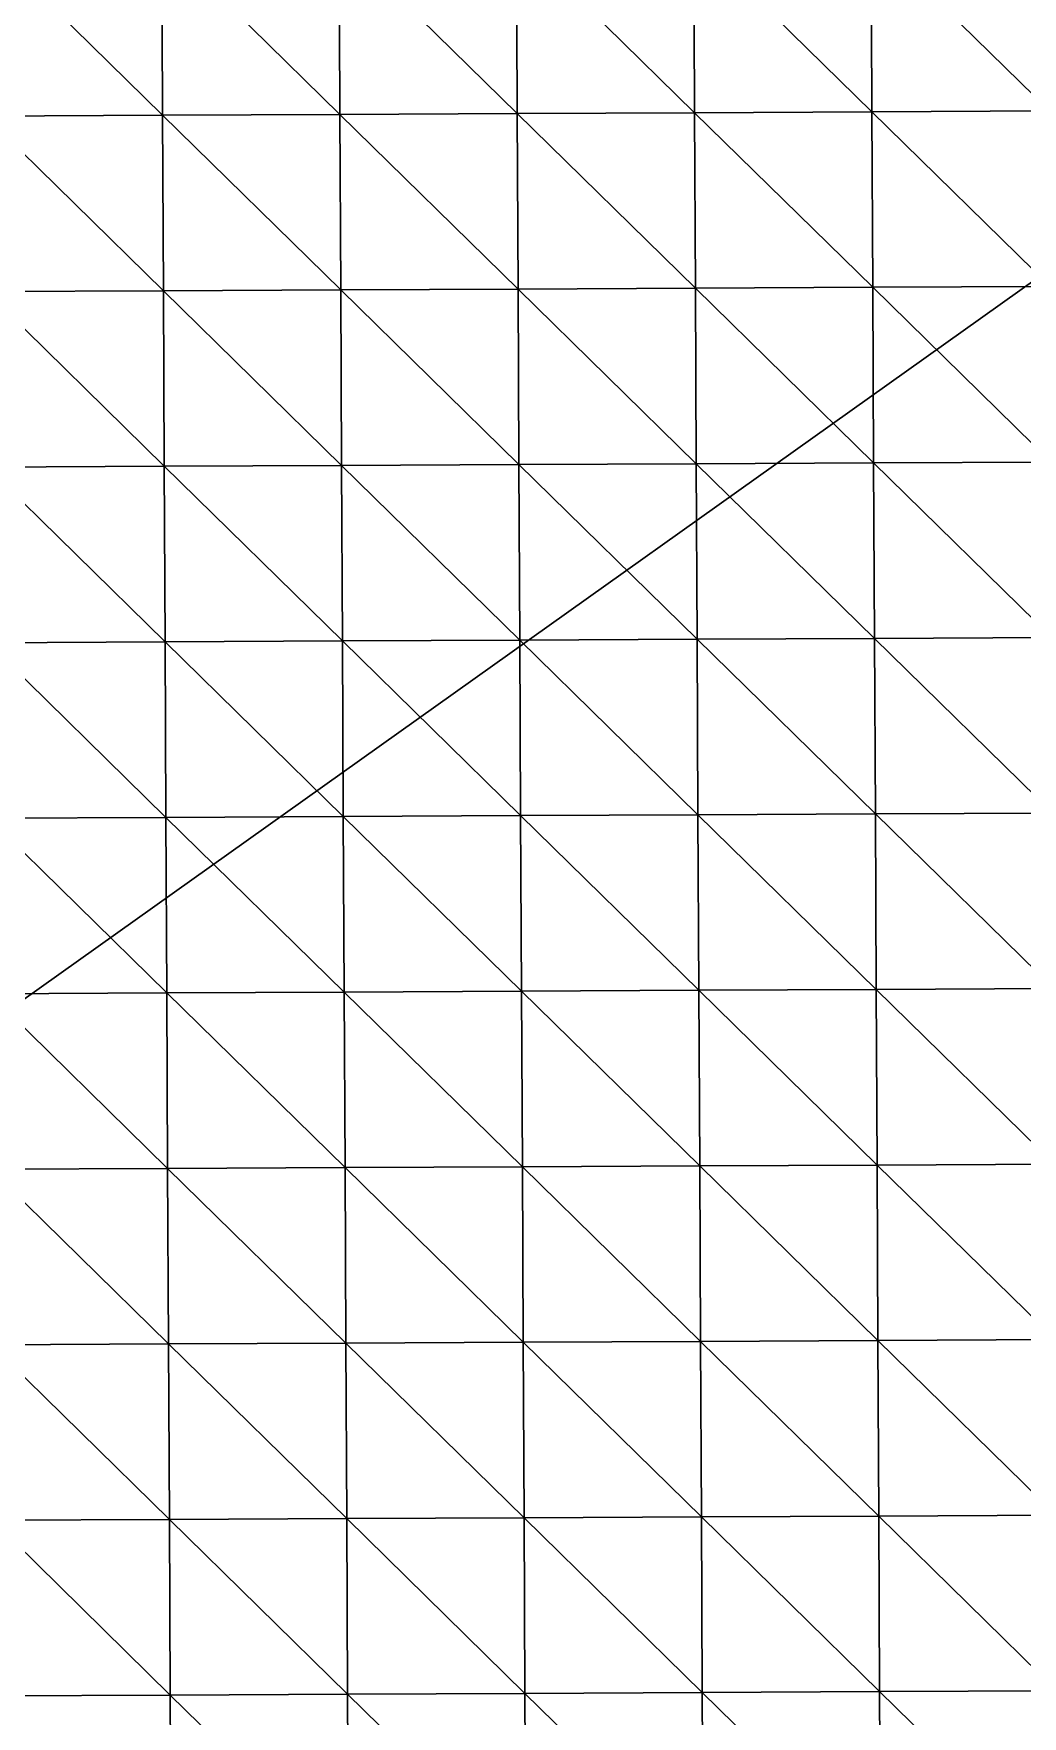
# Model space of a CAD drawing. Extents: x -372 to 678, y -263 to 741.
# Drawn here: x 77.3 to 147.4, y 263.7 to 382.9 of the extents above; entities that cross this region are included whole.
import ezdxf

# ---------------------------------------------------------------- set-up
doc = ezdxf.new("R2010")
doc.units = 0
doc.header["$LTSCALE"] = 0.0254
doc.layers.get('0').update_dxf_attribs({"linetype": 'CONTINUOUS'})
doc.layers.add('LOCATION_SNAPSHOT', color=144, linetype='CONTINUOUS')
doc.layers.add('LOCATION_TERRAIN', color=36, linetype='CONTINUOUS')

# ---------------------------------------------------------------- blocks, each defined once
blk = doc.blocks.new('LOCATION_SNAPSHOT_1')
at = {"color": 8}
mesh = blk.add_polyface(dxfattribs=at)
corners = [(-63.49, 214.77), (675.12, 740.67), (-66.01, 737.09), (677.64, 218.35)]
mesh.append_faces([[corners[k] for k in face] for face in [(0, 1, 2), (1, 0, 3)]], dxfattribs={"vtx0": -1, "color": 8})
blk = doc.blocks.new('LOCATION_TERRAIN_1')
at = {"color": 8}
mesh = blk.add_polyface(dxfattribs=at)
corners = [(136.71, 377.41, 1.6), (136.65, 389.85, 1.85), (124.09, 389.79, 2.49)]
mesh.append_faces([[corners[k] for k in face] for face in [(0, 1, 2)]], dxfattribs={"color": 8})
mesh = blk.add_polyface(dxfattribs=at)
corners = [(149.28, 377.47, 0.91), (149.22, 389.91, 1.05), (136.65, 389.85, 1.85)]
mesh.append_faces([[corners[k] for k in face] for face in [(0, 1, 2)]], dxfattribs={"color": 8})
mesh = blk.add_polyface(dxfattribs=at)
corners = [(149.28, 377.47, 0.91), (136.65, 389.85, 1.85), (136.71, 377.41, 1.6)]
mesh.append_faces([[corners[k] for k in face] for face in [(0, 1, 2)]], dxfattribs={"color": 8})
mesh = blk.add_polyface(dxfattribs=at)
corners = [(86.47, 377.17, 2.88), (86.41, 389.61, 2.86), (73.85, 389.54, 2.06)]
mesh.append_faces([[corners[k] for k in face] for face in [(0, 1, 2)]], dxfattribs={"color": 8})
mesh = blk.add_polyface(dxfattribs=at)
corners = [(86.47, 377.17, 2.88), (73.85, 389.54, 2.06), (73.91, 377.11, 2.19)]
mesh.append_faces([[corners[k] for k in face] for face in [(0, 1, 2)]], dxfattribs={"color": 8})
mesh = blk.add_polyface(dxfattribs=at)
corners = [(99.03, 377.23, 2.79), (98.97, 389.67, 2.88), (86.41, 389.61, 2.86)]
mesh.append_faces([[corners[k] for k in face] for face in [(0, 1, 2)]], dxfattribs={"color": 8})
mesh = blk.add_polyface(dxfattribs=at)
corners = [(99.03, 377.23, 2.79), (86.41, 389.61, 2.86), (86.47, 377.17, 2.88)]
mesh.append_faces([[corners[k] for k in face] for face in [(0, 1, 2)]], dxfattribs={"color": 8})
mesh = blk.add_polyface(dxfattribs=at)
corners = [(111.59, 377.29, 2.49), (111.53, 389.73, 2.69), (98.97, 389.67, 2.88)]
mesh.append_faces([[corners[k] for k in face] for face in [(0, 1, 2)]], dxfattribs={"color": 8})
mesh = blk.add_polyface(dxfattribs=at)
corners = [(111.59, 377.29, 2.49), (98.97, 389.67, 2.88), (99.03, 377.23, 2.79)]
mesh.append_faces([[corners[k] for k in face] for face in [(0, 1, 2)]], dxfattribs={"color": 8})
mesh = blk.add_polyface(dxfattribs=at)
corners = [(124.15, 377.35, 2.19), (124.09, 389.79, 2.49), (111.53, 389.73, 2.69)]
mesh.append_faces([[corners[k] for k in face] for face in [(0, 1, 2)]], dxfattribs={"color": 8})
mesh = blk.add_polyface(dxfattribs=at)
corners = [(124.15, 377.35, 2.19), (111.53, 389.73, 2.69), (111.59, 377.29, 2.49)]
mesh.append_faces([[corners[k] for k in face] for face in [(0, 1, 2)]], dxfattribs={"color": 8})
mesh = blk.add_polyface(dxfattribs=at)
corners = [(136.71, 377.41, 1.6), (124.09, 389.79, 2.49), (124.15, 377.35, 2.19)]
mesh.append_faces([[corners[k] for k in face] for face in [(0, 1, 2)]], dxfattribs={"color": 8})
mesh = blk.add_polyface(dxfattribs=at)
corners = [(86.53, 364.73, 1.94), (86.47, 377.17, 2.88), (73.91, 377.11, 2.19)]
mesh.append_faces([[corners[k] for k in face] for face in [(0, 1, 2)]], dxfattribs={"color": 8})
mesh = blk.add_polyface(dxfattribs=at)
corners = [(86.53, 364.73, 1.94), (73.91, 377.11, 2.19), (73.97, 364.67, 1.36)]
mesh.append_faces([[corners[k] for k in face] for face in [(0, 1, 2)]], dxfattribs={"color": 8})
mesh = blk.add_polyface(dxfattribs=at)
corners = [(99.09, 364.79, 1.87), (99.03, 377.23, 2.79), (86.47, 377.17, 2.88)]
mesh.append_faces([[corners[k] for k in face] for face in [(0, 1, 2)]], dxfattribs={"color": 8})
mesh = blk.add_polyface(dxfattribs=at)
corners = [(99.09, 364.79, 1.87), (86.47, 377.17, 2.88), (86.53, 364.73, 1.94)]
mesh.append_faces([[corners[k] for k in face] for face in [(0, 1, 2)]], dxfattribs={"color": 8})
mesh = blk.add_polyface(dxfattribs=at)
corners = [(111.65, 364.85, 1.62), (111.59, 377.29, 2.49), (99.03, 377.23, 2.79)]
mesh.append_faces([[corners[k] for k in face] for face in [(0, 1, 2)]], dxfattribs={"color": 8})
mesh = blk.add_polyface(dxfattribs=at)
corners = [(111.65, 364.85, 1.62), (99.03, 377.23, 2.79), (99.09, 364.79, 1.87)]
mesh.append_faces([[corners[k] for k in face] for face in [(0, 1, 2)]], dxfattribs={"color": 8})
mesh = blk.add_polyface(dxfattribs=at)
corners = [(124.21, 364.91, 1.37), (124.15, 377.35, 2.19), (111.59, 377.29, 2.49)]
mesh.append_faces([[corners[k] for k in face] for face in [(0, 1, 2)]], dxfattribs={"color": 8})
mesh = blk.add_polyface(dxfattribs=at)
corners = [(124.21, 364.91, 1.37), (111.59, 377.29, 2.49), (111.65, 364.85, 1.62)]
mesh.append_faces([[corners[k] for k in face] for face in [(0, 1, 2)]], dxfattribs={"color": 8})
mesh = blk.add_polyface(dxfattribs=at)
corners = [(136.77, 364.98, 0.99), (136.71, 377.41, 1.6), (124.15, 377.35, 2.19)]
mesh.append_faces([[corners[k] for k in face] for face in [(0, 1, 2)]], dxfattribs={"color": 8})
mesh = blk.add_polyface(dxfattribs=at)
corners = [(136.77, 364.98, 0.99), (124.15, 377.35, 2.19), (124.21, 364.91, 1.37)]
mesh.append_faces([[corners[k] for k in face] for face in [(0, 1, 2)]], dxfattribs={"color": 8})
mesh = blk.add_polyface(dxfattribs=at)
corners = [(149.34, 365.04, 0.57), (149.28, 377.47, 0.91), (136.71, 377.41, 1.6)]
mesh.append_faces([[corners[k] for k in face] for face in [(0, 1, 2)]], dxfattribs={"color": 8})
mesh = blk.add_polyface(dxfattribs=at)
corners = [(149.34, 365.04, 0.57), (136.71, 377.41, 1.6), (136.77, 364.98, 0.99)]
mesh.append_faces([[corners[k] for k in face] for face in [(0, 1, 2)]], dxfattribs={"color": 8})
mesh = blk.add_polyface(dxfattribs=at)
corners = [(111.71, 352.42, 0.5), (111.65, 364.85, 1.62), (99.09, 364.79, 1.87)]
mesh.append_faces([[corners[k] for k in face] for face in [(0, 1, 2)]], dxfattribs={"color": 8})
mesh = blk.add_polyface(dxfattribs=at)
corners = [(124.27, 352.48, 0.35), (124.21, 364.91, 1.37), (111.65, 364.85, 1.62)]
mesh.append_faces([[corners[k] for k in face] for face in [(0, 1, 2)]], dxfattribs={"color": 8})
mesh = blk.add_polyface(dxfattribs=at)
corners = [(124.27, 352.48, 0.35), (111.65, 364.85, 1.62), (111.71, 352.42, 0.5)]
mesh.append_faces([[corners[k] for k in face] for face in [(0, 1, 2)]], dxfattribs={"color": 8})
mesh = blk.add_polyface(dxfattribs=at)
corners = [(136.83, 352.54, 0.25), (136.77, 364.98, 0.99), (124.21, 364.91, 1.37)]
mesh.append_faces([[corners[k] for k in face] for face in [(0, 1, 2)]], dxfattribs={"color": 8})
mesh = blk.add_polyface(dxfattribs=at)
corners = [(136.83, 352.54, 0.25), (124.21, 364.91, 1.37), (124.27, 352.48, 0.35)]
mesh.append_faces([[corners[k] for k in face] for face in [(0, 1, 2)]], dxfattribs={"color": 8})
mesh = blk.add_polyface(dxfattribs=at)
corners = [(149.4, 352.6, 0.15), (149.34, 365.04, 0.57), (136.77, 364.98, 0.99)]
mesh.append_faces([[corners[k] for k in face] for face in [(0, 1, 2)]], dxfattribs={"color": 8})
mesh = blk.add_polyface(dxfattribs=at)
corners = [(149.4, 352.6, 0.15), (136.77, 364.98, 0.99), (136.83, 352.54, 0.25)]
mesh.append_faces([[corners[k] for k in face] for face in [(0, 1, 2)]], dxfattribs={"color": 8})
mesh = blk.add_polyface(dxfattribs=at)
corners = [(86.59, 352.3, 0.65), (86.53, 364.73, 1.94), (73.97, 364.67, 1.36)]
mesh.append_faces([[corners[k] for k in face] for face in [(0, 1, 2)]], dxfattribs={"color": 8})
mesh = blk.add_polyface(dxfattribs=at)
corners = [(86.59, 352.3, 0.65), (73.97, 364.67, 1.36), (74.03, 352.24, 0.18)]
mesh.append_faces([[corners[k] for k in face] for face in [(0, 1, 2)]], dxfattribs={"color": 8})
mesh = blk.add_polyface(dxfattribs=at)
corners = [(99.15, 352.36, 0.64), (99.09, 364.79, 1.87), (86.53, 364.73, 1.94)]
mesh.append_faces([[corners[k] for k in face] for face in [(0, 1, 2)]], dxfattribs={"color": 8})
mesh = blk.add_polyface(dxfattribs=at)
corners = [(99.15, 352.36, 0.64), (86.53, 364.73, 1.94), (86.59, 352.3, 0.65)]
mesh.append_faces([[corners[k] for k in face] for face in [(0, 1, 2)]], dxfattribs={"color": 8})
mesh = blk.add_polyface(dxfattribs=at)
corners = [(111.71, 352.42, 0.5), (99.09, 364.79, 1.87), (99.15, 352.36, 0.64)]
mesh.append_faces([[corners[k] for k in face] for face in [(0, 1, 2)]], dxfattribs={"color": 8})
mesh = blk.add_polyface(dxfattribs=at)
corners = [(86.65, 339.86, -0.64), (86.59, 352.3, 0.65), (74.03, 352.24, 0.18)]
mesh.append_faces([[corners[k] for k in face] for face in [(0, 1, 2)]], dxfattribs={"color": 8})
mesh = blk.add_polyface(dxfattribs=at)
corners = [(86.65, 339.86, -0.64), (74.03, 352.24, 0.18), (74.09, 339.8, -1.01)]
mesh.append_faces([[corners[k] for k in face] for face in [(0, 1, 2)]], dxfattribs={"color": 8})
mesh = blk.add_polyface(dxfattribs=at)
corners = [(99.21, 339.92, -0.59), (99.15, 352.36, 0.64), (86.59, 352.3, 0.65)]
mesh.append_faces([[corners[k] for k in face] for face in [(0, 1, 2)]], dxfattribs={"color": 8})
mesh = blk.add_polyface(dxfattribs=at)
corners = [(99.21, 339.92, -0.59), (86.59, 352.3, 0.65), (86.65, 339.86, -0.64)]
mesh.append_faces([[corners[k] for k in face] for face in [(0, 1, 2)]], dxfattribs={"color": 8})
mesh = blk.add_polyface(dxfattribs=at)
corners = [(111.77, 339.98, -0.63), (111.71, 352.42, 0.5), (99.15, 352.36, 0.64)]
mesh.append_faces([[corners[k] for k in face] for face in [(0, 1, 2)]], dxfattribs={"color": 8})
mesh = blk.add_polyface(dxfattribs=at)
corners = [(111.77, 339.98, -0.63), (99.15, 352.36, 0.64), (99.21, 339.92, -0.59)]
mesh.append_faces([[corners[k] for k in face] for face in [(0, 1, 2)]], dxfattribs={"color": 8})
mesh = blk.add_polyface(dxfattribs=at)
corners = [(124.33, 340.04, -0.66), (124.27, 352.48, 0.35), (111.71, 352.42, 0.5)]
mesh.append_faces([[corners[k] for k in face] for face in [(0, 1, 2)]], dxfattribs={"color": 8})
mesh = blk.add_polyface(dxfattribs=at)
corners = [(124.33, 340.04, -0.66), (111.71, 352.42, 0.5), (111.77, 339.98, -0.63)]
mesh.append_faces([[corners[k] for k in face] for face in [(0, 1, 2)]], dxfattribs={"color": 8})
mesh = blk.add_polyface(dxfattribs=at)
corners = [(136.89, 340.1, -0.49), (136.83, 352.54, 0.25), (124.27, 352.48, 0.35)]
mesh.append_faces([[corners[k] for k in face] for face in [(0, 1, 2)]], dxfattribs={"color": 8})
mesh = blk.add_polyface(dxfattribs=at)
corners = [(136.89, 340.1, -0.49), (124.27, 352.48, 0.35), (124.33, 340.04, -0.66)]
mesh.append_faces([[corners[k] for k in face] for face in [(0, 1, 2)]], dxfattribs={"color": 8})
mesh = blk.add_polyface(dxfattribs=at)
corners = [(149.46, 340.16, -0.26), (149.4, 352.6, 0.15), (136.83, 352.54, 0.25)]
mesh.append_faces([[corners[k] for k in face] for face in [(0, 1, 2)]], dxfattribs={"color": 8})
mesh = blk.add_polyface(dxfattribs=at)
corners = [(149.46, 340.16, -0.26), (136.83, 352.54, 0.25), (136.89, 340.1, -0.49)]
mesh.append_faces([[corners[k] for k in face] for face in [(0, 1, 2)]], dxfattribs={"color": 8})
mesh = blk.add_polyface(dxfattribs=at)
corners = [(86.71, 327.42, -1.71), (86.65, 339.86, -0.64), (74.09, 339.8, -1.01)]
mesh.append_faces([[corners[k] for k in face] for face in [(0, 1, 2)]], dxfattribs={"color": 8})
mesh = blk.add_polyface(dxfattribs=at)
corners = [(86.71, 327.42, -1.71), (74.09, 339.8, -1.01), (74.15, 327.36, -1.96)]
mesh.append_faces([[corners[k] for k in face] for face in [(0, 1, 2)]], dxfattribs={"color": 8})
mesh = blk.add_polyface(dxfattribs=at)
corners = [(99.27, 327.49, -1.59), (99.21, 339.92, -0.59), (86.65, 339.86, -0.64)]
mesh.append_faces([[corners[k] for k in face] for face in [(0, 1, 2)]], dxfattribs={"color": 8})
mesh = blk.add_polyface(dxfattribs=at)
corners = [(99.27, 327.49, -1.59), (86.65, 339.86, -0.64), (86.71, 327.42, -1.71)]
mesh.append_faces([[corners[k] for k in face] for face in [(0, 1, 2)]], dxfattribs={"color": 8})
mesh = blk.add_polyface(dxfattribs=at)
corners = [(111.83, 327.55, -1.52), (111.77, 339.98, -0.63), (99.21, 339.92, -0.59)]
mesh.append_faces([[corners[k] for k in face] for face in [(0, 1, 2)]], dxfattribs={"color": 8})
mesh = blk.add_polyface(dxfattribs=at)
corners = [(111.83, 327.55, -1.52), (99.21, 339.92, -0.59), (99.27, 327.49, -1.59)]
mesh.append_faces([[corners[k] for k in face] for face in [(0, 1, 2)]], dxfattribs={"color": 8})
mesh = blk.add_polyface(dxfattribs=at)
corners = [(124.39, 327.61, -1.44), (124.33, 340.04, -0.66), (111.77, 339.98, -0.63)]
mesh.append_faces([[corners[k] for k in face] for face in [(0, 1, 2)]], dxfattribs={"color": 8})
mesh = blk.add_polyface(dxfattribs=at)
corners = [(124.39, 327.61, -1.44), (111.77, 339.98, -0.63), (111.83, 327.55, -1.52)]
mesh.append_faces([[corners[k] for k in face] for face in [(0, 1, 2)]], dxfattribs={"color": 8})
mesh = blk.add_polyface(dxfattribs=at)
corners = [(136.95, 327.67, -1.01), (136.89, 340.1, -0.49), (124.33, 340.04, -0.66)]
mesh.append_faces([[corners[k] for k in face] for face in [(0, 1, 2)]], dxfattribs={"color": 8})
mesh = blk.add_polyface(dxfattribs=at)
corners = [(136.95, 327.67, -1.01), (124.33, 340.04, -0.66), (124.39, 327.61, -1.44)]
mesh.append_faces([[corners[k] for k in face] for face in [(0, 1, 2)]], dxfattribs={"color": 8})
mesh = blk.add_polyface(dxfattribs=at)
corners = [(149.52, 327.73, -0.45), (149.46, 340.16, -0.26), (136.89, 340.1, -0.49)]
mesh.append_faces([[corners[k] for k in face] for face in [(0, 1, 2)]], dxfattribs={"color": 8})
mesh = blk.add_polyface(dxfattribs=at)
corners = [(149.52, 327.73, -0.45), (136.89, 340.1, -0.49), (136.95, 327.67, -1.01)]
mesh.append_faces([[corners[k] for k in face] for face in [(0, 1, 2)]], dxfattribs={"color": 8})
mesh = blk.add_polyface(dxfattribs=at)
corners = [(86.77, 314.99, -2.67), (86.71, 327.42, -1.71), (74.15, 327.36, -1.96)]
mesh.append_faces([[corners[k] for k in face] for face in [(0, 1, 2)]], dxfattribs={"color": 8})
mesh = blk.add_polyface(dxfattribs=at)
corners = [(86.77, 314.99, -2.67), (74.15, 327.36, -1.96), (74.21, 314.93, -2.82)]
mesh.append_faces([[corners[k] for k in face] for face in [(0, 1, 2)]], dxfattribs={"color": 8})
mesh = blk.add_polyface(dxfattribs=at)
corners = [(99.33, 315.05, -2.5), (99.27, 327.49, -1.59), (86.71, 327.42, -1.71)]
mesh.append_faces([[corners[k] for k in face] for face in [(0, 1, 2)]], dxfattribs={"color": 8})
mesh = blk.add_polyface(dxfattribs=at)
corners = [(99.33, 315.05, -2.5), (86.71, 327.42, -1.71), (86.77, 314.99, -2.67)]
mesh.append_faces([[corners[k] for k in face] for face in [(0, 1, 2)]], dxfattribs={"color": 8})
mesh = blk.add_polyface(dxfattribs=at)
corners = [(111.89, 315.11, -2.31), (111.83, 327.55, -1.52), (99.27, 327.49, -1.59)]
mesh.append_faces([[corners[k] for k in face] for face in [(0, 1, 2)]], dxfattribs={"color": 8})
mesh = blk.add_polyface(dxfattribs=at)
corners = [(111.89, 315.11, -2.31), (99.27, 327.49, -1.59), (99.33, 315.05, -2.5)]
mesh.append_faces([[corners[k] for k in face] for face in [(0, 1, 2)]], dxfattribs={"color": 8})
mesh = blk.add_polyface(dxfattribs=at)
corners = [(124.45, 315.17, -2.13), (124.39, 327.61, -1.44), (111.83, 327.55, -1.52)]
mesh.append_faces([[corners[k] for k in face] for face in [(0, 1, 2)]], dxfattribs={"color": 8})
mesh = blk.add_polyface(dxfattribs=at)
corners = [(124.45, 315.17, -2.13), (111.83, 327.55, -1.52), (111.89, 315.11, -2.31)]
mesh.append_faces([[corners[k] for k in face] for face in [(0, 1, 2)]], dxfattribs={"color": 8})
mesh = blk.add_polyface(dxfattribs=at)
corners = [(137.01, 315.23, -1.42), (136.95, 327.67, -1.01), (124.39, 327.61, -1.44)]
mesh.append_faces([[corners[k] for k in face] for face in [(0, 1, 2)]], dxfattribs={"color": 8})
mesh = blk.add_polyface(dxfattribs=at)
corners = [(137.01, 315.23, -1.42), (124.39, 327.61, -1.44), (124.45, 315.17, -2.13)]
mesh.append_faces([[corners[k] for k in face] for face in [(0, 1, 2)]], dxfattribs={"color": 8})
mesh = blk.add_polyface(dxfattribs=at)
corners = [(149.58, 315.29, -0.54), (149.52, 327.73, -0.45), (136.95, 327.67, -1.01)]
mesh.append_faces([[corners[k] for k in face] for face in [(0, 1, 2)]], dxfattribs={"color": 8})
mesh = blk.add_polyface(dxfattribs=at)
corners = [(149.58, 315.29, -0.54), (136.95, 327.67, -1.01), (137.01, 315.23, -1.42)]
mesh.append_faces([[corners[k] for k in face] for face in [(0, 1, 2)]], dxfattribs={"color": 8})
mesh = blk.add_polyface(dxfattribs=at)
corners = [(86.83, 302.55, -3.64), (86.77, 314.99, -2.67), (74.21, 314.93, -2.82)]
mesh.append_faces([[corners[k] for k in face] for face in [(0, 1, 2)]], dxfattribs={"color": 8})
mesh = blk.add_polyface(dxfattribs=at)
corners = [(86.83, 302.55, -3.64), (74.21, 314.93, -2.82), (74.27, 302.49, -3.67)]
mesh.append_faces([[corners[k] for k in face] for face in [(0, 1, 2)]], dxfattribs={"color": 8})
mesh = blk.add_polyface(dxfattribs=at)
corners = [(99.39, 302.61, -3.4), (99.33, 315.05, -2.5), (86.77, 314.99, -2.67)]
mesh.append_faces([[corners[k] for k in face] for face in [(0, 1, 2)]], dxfattribs={"color": 8})
mesh = blk.add_polyface(dxfattribs=at)
corners = [(99.39, 302.61, -3.4), (86.77, 314.99, -2.67), (86.83, 302.55, -3.64)]
mesh.append_faces([[corners[k] for k in face] for face in [(0, 1, 2)]], dxfattribs={"color": 8})
mesh = blk.add_polyface(dxfattribs=at)
corners = [(111.95, 302.67, -3.11), (111.89, 315.11, -2.31), (99.33, 315.05, -2.5)]
mesh.append_faces([[corners[k] for k in face] for face in [(0, 1, 2)]], dxfattribs={"color": 8})
mesh = blk.add_polyface(dxfattribs=at)
corners = [(111.95, 302.67, -3.11), (99.33, 315.05, -2.5), (99.39, 302.61, -3.4)]
mesh.append_faces([[corners[k] for k in face] for face in [(0, 1, 2)]], dxfattribs={"color": 8})
mesh = blk.add_polyface(dxfattribs=at)
corners = [(124.51, 302.73, -2.81), (124.45, 315.17, -2.13), (111.89, 315.11, -2.31)]
mesh.append_faces([[corners[k] for k in face] for face in [(0, 1, 2)]], dxfattribs={"color": 8})
mesh = blk.add_polyface(dxfattribs=at)
corners = [(124.51, 302.73, -2.81), (111.89, 315.11, -2.31), (111.95, 302.67, -3.11)]
mesh.append_faces([[corners[k] for k in face] for face in [(0, 1, 2)]], dxfattribs={"color": 8})
mesh = blk.add_polyface(dxfattribs=at)
corners = [(137.07, 302.79, -1.83), (137.01, 315.23, -1.42), (124.45, 315.17, -2.13)]
mesh.append_faces([[corners[k] for k in face] for face in [(0, 1, 2)]], dxfattribs={"color": 8})
mesh = blk.add_polyface(dxfattribs=at)
corners = [(137.07, 302.79, -1.83), (124.45, 315.17, -2.13), (124.51, 302.73, -2.81)]
mesh.append_faces([[corners[k] for k in face] for face in [(0, 1, 2)]], dxfattribs={"color": 8})
mesh = blk.add_polyface(dxfattribs=at)
corners = [(149.64, 302.86, -0.63), (149.58, 315.29, -0.54), (137.01, 315.23, -1.42)]
mesh.append_faces([[corners[k] for k in face] for face in [(0, 1, 2)]], dxfattribs={"color": 8})
mesh = blk.add_polyface(dxfattribs=at)
corners = [(149.64, 302.86, -0.63), (137.01, 315.23, -1.42), (137.07, 302.79, -1.83)]
mesh.append_faces([[corners[k] for k in face] for face in [(0, 1, 2)]], dxfattribs={"color": 8})
mesh = blk.add_polyface(dxfattribs=at)
corners = [(149.7, 290.42, -0.9), (149.64, 302.86, -0.63), (137.07, 302.79, -1.83)]
mesh.append_faces([[corners[k] for k in face] for face in [(0, 1, 2)]], dxfattribs={"color": 8})
mesh = blk.add_polyface(dxfattribs=at)
corners = [(86.89, 290.12, -3.76), (86.83, 302.55, -3.64), (74.27, 302.49, -3.67)]
mesh.append_faces([[corners[k] for k in face] for face in [(0, 1, 2)]], dxfattribs={"color": 8})
mesh = blk.add_polyface(dxfattribs=at)
corners = [(86.89, 290.12, -3.76), (74.27, 302.49, -3.67), (74.33, 290.06, -3.76)]
mesh.append_faces([[corners[k] for k in face] for face in [(0, 1, 2)]], dxfattribs={"color": 8})
mesh = blk.add_polyface(dxfattribs=at)
corners = [(99.45, 290.18, -3.55), (99.39, 302.61, -3.4), (86.83, 302.55, -3.64)]
mesh.append_faces([[corners[k] for k in face] for face in [(0, 1, 2)]], dxfattribs={"color": 8})
mesh = blk.add_polyface(dxfattribs=at)
corners = [(99.45, 290.18, -3.55), (86.83, 302.55, -3.64), (86.89, 290.12, -3.76)]
mesh.append_faces([[corners[k] for k in face] for face in [(0, 1, 2)]], dxfattribs={"color": 8})
mesh = blk.add_polyface(dxfattribs=at)
corners = [(112.01, 290.24, -3.29), (111.95, 302.67, -3.11), (99.39, 302.61, -3.4)]
mesh.append_faces([[corners[k] for k in face] for face in [(0, 1, 2)]], dxfattribs={"color": 8})
mesh = blk.add_polyface(dxfattribs=at)
corners = [(112.01, 290.24, -3.29), (99.39, 302.61, -3.4), (99.45, 290.18, -3.55)]
mesh.append_faces([[corners[k] for k in face] for face in [(0, 1, 2)]], dxfattribs={"color": 8})
mesh = blk.add_polyface(dxfattribs=at)
corners = [(124.57, 290.3, -3.03), (124.51, 302.73, -2.81), (111.95, 302.67, -3.11)]
mesh.append_faces([[corners[k] for k in face] for face in [(0, 1, 2)]], dxfattribs={"color": 8})
mesh = blk.add_polyface(dxfattribs=at)
corners = [(124.57, 290.3, -3.03), (111.95, 302.67, -3.11), (112.01, 290.24, -3.29)]
mesh.append_faces([[corners[k] for k in face] for face in [(0, 1, 2)]], dxfattribs={"color": 8})
mesh = blk.add_polyface(dxfattribs=at)
corners = [(137.13, 290.36, -2.08), (137.07, 302.79, -1.83), (124.51, 302.73, -2.81)]
mesh.append_faces([[corners[k] for k in face] for face in [(0, 1, 2)]], dxfattribs={"color": 8})
mesh = blk.add_polyface(dxfattribs=at)
corners = [(137.13, 290.36, -2.08), (124.51, 302.73, -2.81), (124.57, 290.3, -3.03)]
mesh.append_faces([[corners[k] for k in face] for face in [(0, 1, 2)]], dxfattribs={"color": 8})
mesh = blk.add_polyface(dxfattribs=at)
corners = [(149.7, 290.42, -0.9), (137.07, 302.79, -1.83), (137.13, 290.36, -2.08)]
mesh.append_faces([[corners[k] for k in face] for face in [(0, 1, 2)]], dxfattribs={"color": 8})
mesh = blk.add_polyface(dxfattribs=at)
corners = [(86.95, 277.68, -3.43), (86.89, 290.12, -3.76), (74.33, 290.06, -3.76)]
mesh.append_faces([[corners[k] for k in face] for face in [(0, 1, 2)]], dxfattribs={"color": 8})
mesh = blk.add_polyface(dxfattribs=at)
corners = [(86.95, 277.68, -3.43), (74.33, 290.06, -3.76), (74.39, 277.62, -3.43)]
mesh.append_faces([[corners[k] for k in face] for face in [(0, 1, 2)]], dxfattribs={"color": 8})
mesh = blk.add_polyface(dxfattribs=at)
corners = [(99.51, 277.74, -3.31), (99.45, 290.18, -3.55), (86.89, 290.12, -3.76)]
mesh.append_faces([[corners[k] for k in face] for face in [(0, 1, 2)]], dxfattribs={"color": 8})
mesh = blk.add_polyface(dxfattribs=at)
corners = [(99.51, 277.74, -3.31), (86.89, 290.12, -3.76), (86.95, 277.68, -3.43)]
mesh.append_faces([[corners[k] for k in face] for face in [(0, 1, 2)]], dxfattribs={"color": 8})
mesh = blk.add_polyface(dxfattribs=at)
corners = [(112.07, 277.8, -3.16), (112.01, 290.24, -3.29), (99.45, 290.18, -3.55)]
mesh.append_faces([[corners[k] for k in face] for face in [(0, 1, 2)]], dxfattribs={"color": 8})
mesh = blk.add_polyface(dxfattribs=at)
corners = [(112.07, 277.8, -3.16), (99.45, 290.18, -3.55), (99.51, 277.74, -3.31)]
mesh.append_faces([[corners[k] for k in face] for face in [(0, 1, 2)]], dxfattribs={"color": 8})
mesh = blk.add_polyface(dxfattribs=at)
corners = [(124.63, 277.86, -3.01), (124.57, 290.3, -3.03), (112.01, 290.24, -3.29)]
mesh.append_faces([[corners[k] for k in face] for face in [(0, 1, 2)]], dxfattribs={"color": 8})
mesh = blk.add_polyface(dxfattribs=at)
corners = [(124.63, 277.86, -3.01), (112.01, 290.24, -3.29), (112.07, 277.8, -3.16)]
mesh.append_faces([[corners[k] for k in face] for face in [(0, 1, 2)]], dxfattribs={"color": 8})
mesh = blk.add_polyface(dxfattribs=at)
corners = [(137.19, 277.92, -2.25), (137.13, 290.36, -2.08), (124.57, 290.3, -3.03)]
mesh.append_faces([[corners[k] for k in face] for face in [(0, 1, 2)]], dxfattribs={"color": 8})
mesh = blk.add_polyface(dxfattribs=at)
corners = [(137.19, 277.92, -2.25), (124.57, 290.3, -3.03), (124.63, 277.86, -3.01)]
mesh.append_faces([[corners[k] for k in face] for face in [(0, 1, 2)]], dxfattribs={"color": 8})
mesh = blk.add_polyface(dxfattribs=at)
corners = [(149.76, 277.98, -1.28), (149.7, 290.42, -0.9), (137.13, 290.36, -2.08)]
mesh.append_faces([[corners[k] for k in face] for face in [(0, 1, 2)]], dxfattribs={"color": 8})
mesh = blk.add_polyface(dxfattribs=at)
corners = [(149.76, 277.98, -1.28), (137.13, 290.36, -2.08), (137.19, 277.92, -2.25)]
mesh.append_faces([[corners[k] for k in face] for face in [(0, 1, 2)]], dxfattribs={"color": 8})
mesh = blk.add_polyface(dxfattribs=at)
corners = [(112.13, 265.36, -3.02), (112.07, 277.8, -3.16), (99.51, 277.74, -3.31)]
mesh.append_faces([[corners[k] for k in face] for face in [(0, 1, 2)]], dxfattribs={"color": 8})
mesh = blk.add_polyface(dxfattribs=at)
corners = [(124.69, 265.43, -2.98), (124.63, 277.86, -3.01), (112.07, 277.8, -3.16)]
mesh.append_faces([[corners[k] for k in face] for face in [(0, 1, 2)]], dxfattribs={"color": 8})
mesh = blk.add_polyface(dxfattribs=at)
corners = [(124.69, 265.43, -2.98), (112.07, 277.8, -3.16), (112.13, 265.36, -3.02)]
mesh.append_faces([[corners[k] for k in face] for face in [(0, 1, 2)]], dxfattribs={"color": 8})
mesh = blk.add_polyface(dxfattribs=at)
corners = [(137.25, 265.49, -2.41), (137.19, 277.92, -2.25), (124.63, 277.86, -3.01)]
mesh.append_faces([[corners[k] for k in face] for face in [(0, 1, 2)]], dxfattribs={"color": 8})
mesh = blk.add_polyface(dxfattribs=at)
corners = [(137.25, 265.49, -2.41), (124.63, 277.86, -3.01), (124.69, 265.43, -2.98)]
mesh.append_faces([[corners[k] for k in face] for face in [(0, 1, 2)]], dxfattribs={"color": 8})
mesh = blk.add_polyface(dxfattribs=at)
corners = [(149.81, 265.55, -1.67), (149.76, 277.98, -1.28), (137.19, 277.92, -2.25)]
mesh.append_faces([[corners[k] for k in face] for face in [(0, 1, 2)]], dxfattribs={"color": 8})
mesh = blk.add_polyface(dxfattribs=at)
corners = [(149.81, 265.55, -1.67), (137.19, 277.92, -2.25), (137.25, 265.49, -2.41)]
mesh.append_faces([[corners[k] for k in face] for face in [(0, 1, 2)]], dxfattribs={"color": 8})
mesh = blk.add_polyface(dxfattribs=at)
corners = [(87.01, 265.24, -3.1), (86.95, 277.68, -3.43), (74.39, 277.62, -3.43)]
mesh.append_faces([[corners[k] for k in face] for face in [(0, 1, 2)]], dxfattribs={"color": 8})
mesh = blk.add_polyface(dxfattribs=at)
corners = [(87.01, 265.24, -3.1), (74.39, 277.62, -3.43), (74.45, 265.18, -3.1)]
mesh.append_faces([[corners[k] for k in face] for face in [(0, 1, 2)]], dxfattribs={"color": 8})
mesh = blk.add_polyface(dxfattribs=at)
corners = [(99.57, 265.3, -3.06), (99.51, 277.74, -3.31), (86.95, 277.68, -3.43)]
mesh.append_faces([[corners[k] for k in face] for face in [(0, 1, 2)]], dxfattribs={"color": 8})
mesh = blk.add_polyface(dxfattribs=at)
corners = [(99.57, 265.3, -3.06), (86.95, 277.68, -3.43), (87.01, 265.24, -3.1)]
mesh.append_faces([[corners[k] for k in face] for face in [(0, 1, 2)]], dxfattribs={"color": 8})
mesh = blk.add_polyface(dxfattribs=at)
corners = [(112.13, 265.36, -3.02), (99.51, 277.74, -3.31), (99.57, 265.3, -3.06)]
mesh.append_faces([[corners[k] for k in face] for face in [(0, 1, 2)]], dxfattribs={"color": 8})
mesh = blk.add_polyface(dxfattribs=at)
corners = [(87.07, 252.81, -3.16), (87.01, 265.24, -3.1), (74.45, 265.18, -3.1)]
mesh.append_faces([[corners[k] for k in face] for face in [(0, 1, 2)]], dxfattribs={"color": 8})
mesh = blk.add_polyface(dxfattribs=at)
corners = [(87.07, 252.81, -3.16), (74.45, 265.18, -3.1), (74.51, 252.75, -3.09)]
mesh.append_faces([[corners[k] for k in face] for face in [(0, 1, 2)]], dxfattribs={"color": 8})
mesh = blk.add_polyface(dxfattribs=at)
corners = [(99.63, 252.87, -3.12), (99.57, 265.3, -3.06), (87.01, 265.24, -3.1)]
mesh.append_faces([[corners[k] for k in face] for face in [(0, 1, 2)]], dxfattribs={"color": 8})
mesh = blk.add_polyface(dxfattribs=at)
corners = [(99.63, 252.87, -3.12), (87.01, 265.24, -3.1), (87.07, 252.81, -3.16)]
mesh.append_faces([[corners[k] for k in face] for face in [(0, 1, 2)]], dxfattribs={"color": 8})
mesh = blk.add_polyface(dxfattribs=at)
corners = [(112.19, 252.93, -3.05), (112.13, 265.36, -3.02), (99.57, 265.3, -3.06)]
mesh.append_faces([[corners[k] for k in face] for face in [(0, 1, 2)]], dxfattribs={"color": 8})
mesh = blk.add_polyface(dxfattribs=at)
corners = [(112.19, 252.93, -3.05), (99.57, 265.3, -3.06), (99.63, 252.87, -3.12)]
mesh.append_faces([[corners[k] for k in face] for face in [(0, 1, 2)]], dxfattribs={"color": 8})
mesh = blk.add_polyface(dxfattribs=at)
corners = [(124.75, 252.99, -2.99), (124.69, 265.43, -2.98), (112.13, 265.36, -3.02)]
mesh.append_faces([[corners[k] for k in face] for face in [(0, 1, 2)]], dxfattribs={"color": 8})
mesh = blk.add_polyface(dxfattribs=at)
corners = [(124.75, 252.99, -2.99), (112.13, 265.36, -3.02), (112.19, 252.93, -3.05)]
mesh.append_faces([[corners[k] for k in face] for face in [(0, 1, 2)]], dxfattribs={"color": 8})
mesh = blk.add_polyface(dxfattribs=at)
corners = [(137.31, 253.05, -2.47), (137.25, 265.49, -2.41), (124.69, 265.43, -2.98)]
mesh.append_faces([[corners[k] for k in face] for face in [(0, 1, 2)]], dxfattribs={"color": 8})
mesh = blk.add_polyface(dxfattribs=at)
corners = [(137.31, 253.05, -2.47), (124.69, 265.43, -2.98), (124.75, 252.99, -2.99)]
mesh.append_faces([[corners[k] for k in face] for face in [(0, 1, 2)]], dxfattribs={"color": 8})
mesh = blk.add_polyface(dxfattribs=at)
corners = [(149.87, 253.11, -1.81), (149.81, 265.55, -1.67), (137.25, 265.49, -2.41)]
mesh.append_faces([[corners[k] for k in face] for face in [(0, 1, 2)]], dxfattribs={"color": 8})
mesh = blk.add_polyface(dxfattribs=at)
corners = [(149.87, 253.11, -1.81), (137.25, 265.49, -2.41), (137.31, 253.05, -2.47)]
mesh.append_faces([[corners[k] for k in face] for face in [(0, 1, 2)]], dxfattribs={"color": 8})

msp = doc.modelspace()

# ---------------------------------------------------------------- block references
at = {"layer": 'LOCATION_SNAPSHOT', "color": 0}
msp.add_blockref('LOCATION_SNAPSHOT_1', (0, 0), dxfattribs=at)
at = {"layer": 'LOCATION_TERRAIN', "color": 0}
msp.add_blockref('LOCATION_TERRAIN_1', (0, 0), dxfattribs=at)

doc.saveas('drawing.dxf')
